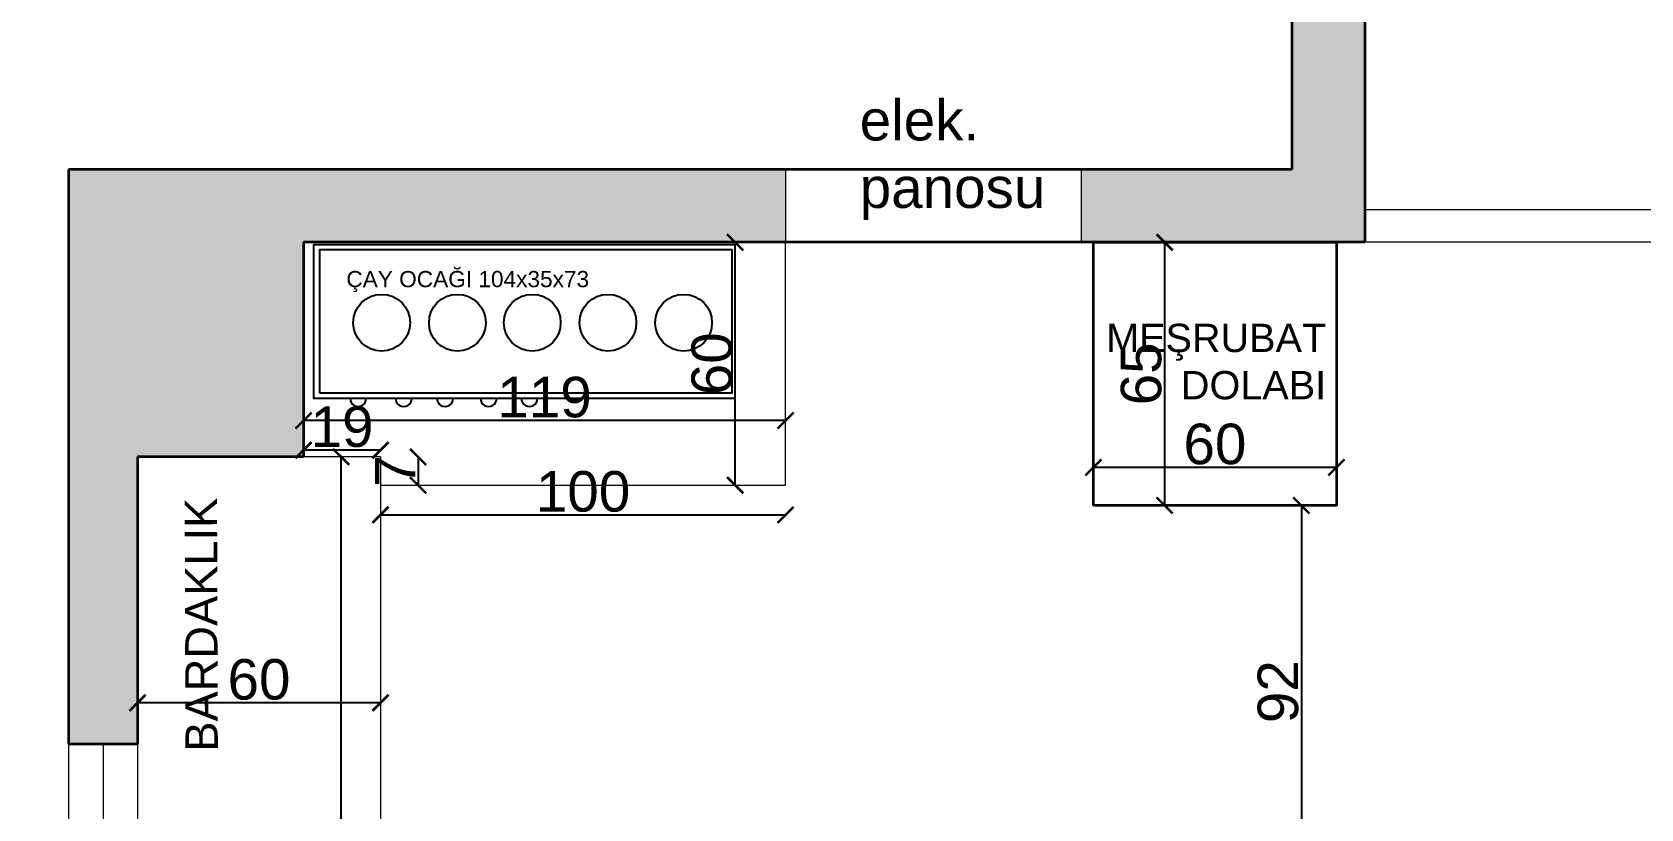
# Model space of a CAD drawing. Header units: millimetres. Extents: x 44201 to 173522, y 14677 to 20075.
# Drawn here: x 172457.4 to 172854.5, y 15819.6 to 16011.4 of the extents above; entities that cross this region are included whole.
import ezdxf

# ---------------------------------------------------------------- set-up
doc = ezdxf.new("R2010")
doc.units = ezdxf.units.MM
for name, color, linetype, lineweight in [('duvar', 7, 'Continuous', 35), ('tefriş', 252, 'Continuous', 13), ('ölçüler', 143, 'Continuous', 5)]:
    doc.layers.add(name, color=color, linetype=linetype, lineweight=lineweight)
doc.layers.add('MUTFAK EKİPMAN', color=150, linetype='Continuous')
doc.layers.add('yazi', color=74, linetype='Continuous')
doc.styles.get("Standard").update_dxf_attribs({"font": 'Arial.ttf'})
doc.dimstyles.new('ISO-25', dxfattribs={"dimtxt": 10, "dimasz": 4, "dimexe": 1.25, "dimexo": 0.625, "dimtad": 1, "dimtxsty": 'Standard', "dimblk": 'ARCHTICK', "dimcen": 2.5, "dimse1": 1, "dimse2": 1, "dimadec": 0, "dimazin": 0, "dimtfac": 1, "dimtmove": 0, "dimatfit": 3, "dimldrblk": 'ARCHTICK', "dimfxl": 1, "dimarcsym": 0})

# ---------------------------------------------------------------- blocks, each defined once
blk = doc.blocks.new('_ArchTick')
at = {"color": 0, "linetype": 'ByBlock', "const_width": 0.15}
blk.add_lwpolyline([(-0.5, -0.5), (0.5, 0.5)], dxfattribs=at)
blk = doc.blocks.new('*D467')
at = {"layer": 'Defpoints', "color": 0, "transparency": 16777216}
for p in [(172736.02, 15959.52), (172736.02, 15894.52), (172736.96, 15894.52)]:
    blk.add_point(p, dxfattribs=at)
at = {"layer": 'ölçüler', "color": 0, "lineweight": -2, "transparency": 16777216}
blk.add_line((172736.96, 15959.52), (172736.96, 15894.52), dxfattribs=at)
at = {"layer": 'ölçüler', "color": 0, "lineweight": -2, "transparency": 16777216, "xscale": 4, "yscale": 4, "zscale": 4}
for p, rotation in [((172736.96, 15959.52), 90), ((172736.96, 15894.52), 270)]:
    blk.add_blockref('_ArchTick', p, dxfattribs=dict(at, rotation=rotation))
at = {"layer": 'ölçüler', "color": 0, "transparency": 16777216, "insert": (172731.22, 15927.02), "char_height": 10, "attachment_point": 5, "rotation": 90}
blk.add_mtext('65', dxfattribs=at)
blk = doc.blocks.new('GTKTGJDTH')
at = {"layer": 'MUTFAK EKİPMAN'}
blk.add_lwpolyline([(156664.46, 13953.91), (156664.46, 13849.91), (156626.46, 13849.91), (156626.46, 13953.91), (156664.46, 13953.91)], dxfattribs=at)
blk.add_lwpolyline([(156663.18, 13851.39), (156627.66, 13851.39), (156627.66, 13953.17), (156663.18, 13953.17)], close=True, dxfattribs=at)
for centre in [(156645.77, 13941.23), (156645.77, 13922.55), (156645.77, 13903.87), (156645.77, 13885.37), (156645.77, 13866.68)]:
    blk.add_circle(centre, 7, dxfattribs=at)
for centre in [(156664.46, 13903.16), (156664.46, 13893.08), (156664.46, 13882.33), (156664.46, 13872.11), (156664.46, 13860.88)]:
    blk.add_arc(centre, 2, 270, 90, dxfattribs=at)
at = {"layer": 'MUTFAK EKİPMAN', "insert": (156638.23, 13917.9), "char_height": 4, "attachment_point": 9, "rotation": 90}
blk.add_mtext_dynamic_manual_height_columns('{\\C7; ÇAY OCAĞI 104x35x73}', width=128.9121, gutter_width=12.5, heights=[0], dxfattribs=at)
blk = doc.blocks.new('*D453')
at = {"layer": 'Defpoints', "color": 0, "transparency": 16777216}
for p in [(172533.67, 15906.52), (172543.39, 15906.52), (172543.39, 15624.84)]:
    blk.add_point(p, dxfattribs=at)
at = {"layer": 'ölçüler', "color": 0, "lineweight": -2, "transparency": 16777216}
blk.add_line((172533.67, 15624.84), (172533.67, 15906.52), dxfattribs=at)
at = {"layer": 'ölçüler', "color": 0, "lineweight": -2, "transparency": 16777216, "xscale": 4, "yscale": 4, "zscale": 4}
for p, rotation in [((172533.67, 15906.52), 90), ((172533.67, 15624.84), 270)]:
    blk.add_blockref('_ArchTick', p, dxfattribs=dict(at, rotation=rotation))
at = {"layer": 'ölçüler', "color": 0, "transparency": 16777216, "insert": (172527.04, 15765.68), "char_height": 10, "attachment_point": 5, "rotation": 90}
blk.add_mtext('281,69', dxfattribs=at)
blk = doc.blocks.new('*D455')
at = {"layer": 'Defpoints', "color": 0, "transparency": 16777216}
for p in [(172719.39, 15903.91), (172719.39, 15894.52), (172779.39, 15894.52)]:
    blk.add_point(p, dxfattribs=at)
at = {"layer": 'ölçüler', "color": 0, "lineweight": -2, "transparency": 16777216}
blk.add_line((172779.39, 15903.91), (172719.39, 15903.91), dxfattribs=at)
at = {"layer": 'ölçüler', "color": 0, "lineweight": -2, "transparency": 16777216, "xscale": 4, "yscale": 4, "zscale": 4, "rotation": 180}
blk.add_blockref('_ArchTick', (172719.39, 15903.91), dxfattribs=at)
at = {"layer": 'ölçüler', "color": 0, "lineweight": -2, "transparency": 16777216, "xscale": 4, "yscale": 4, "zscale": 4}
blk.add_blockref('_ArchTick', (172779.39, 15903.91), dxfattribs=at)
at = {"layer": 'ölçüler', "color": 0, "transparency": 16777216, "insert": (172749.39, 15909.64), "char_height": 10, "attachment_point": 5}
blk.add_mtext('60', dxfattribs=at)
blk = doc.blocks.new('*D456')
at = {"layer": 'Defpoints', "color": 0, "transparency": 16777216}
for p in [(172779.39, 15894.52), (172770.73, 15802.52), (172779.39, 15802.52)]:
    blk.add_point(p, dxfattribs=at)
at = {"layer": 'ölçüler', "color": 0, "lineweight": -2, "transparency": 16777216}
blk.add_line((172770.73, 15894.52), (172770.73, 15802.52), dxfattribs=at)
at = {"layer": 'ölçüler', "color": 0, "lineweight": -2, "transparency": 16777216, "xscale": 4, "yscale": 4, "zscale": 4}
for p, rotation in [((172770.73, 15894.52), 90), ((172770.73, 15802.52), 270)]:
    blk.add_blockref('_ArchTick', p, dxfattribs=dict(at, rotation=rotation))
at = {"layer": 'ölçüler', "color": 0, "transparency": 16777216, "insert": (172765, 15848.52), "char_height": 10, "attachment_point": 5, "rotation": 90}
blk.add_mtext('92', dxfattribs=at)
blk = doc.blocks.new('*D457')
at = {"layer": 'Defpoints', "color": 0, "transparency": 16777216}
for p in [(172524.39, 15915.49), (172524.39, 15906.52), (172643.39, 15906.52)]:
    blk.add_point(p, dxfattribs=at)
at = {"layer": 'ölçüler', "color": 0, "lineweight": -2, "transparency": 16777216}
blk.add_line((172643.39, 15915.49), (172524.39, 15915.49), dxfattribs=at)
at = {"layer": 'ölçüler', "color": 0, "lineweight": -2, "transparency": 16777216, "xscale": 4, "yscale": 4, "zscale": 4, "rotation": 180}
blk.add_blockref('_ArchTick', (172524.39, 15915.49), dxfattribs=at)
at = {"layer": 'ölçüler', "color": 0, "lineweight": -2, "transparency": 16777216, "xscale": 4, "yscale": 4, "zscale": 4}
blk.add_blockref('_ArchTick', (172643.39, 15915.49), dxfattribs=at)
at = {"layer": 'ölçüler', "color": 0, "transparency": 16777216, "insert": (172583.89, 15921.22), "char_height": 10, "attachment_point": 5}
blk.add_mtext('119', dxfattribs=at)
blk = doc.blocks.new('*D458')
at = {"layer": 'Defpoints', "color": 0, "transparency": 16777216}
for p in [(172625.55, 15959.52), (172630.95, 15959.52), (172625.55, 15899.52)]:
    blk.add_point(p, dxfattribs=at)
at = {"layer": 'ölçüler', "color": 0, "lineweight": -2, "transparency": 16777216}
blk.add_line((172630.95, 15899.52), (172630.95, 15959.52), dxfattribs=at)
at = {"layer": 'ölçüler', "color": 0, "lineweight": -2, "transparency": 16777216, "xscale": 4, "yscale": 4, "zscale": 4}
for p, rotation in [((172630.95, 15959.52), 90), ((172630.95, 15899.52), 270)]:
    blk.add_blockref('_ArchTick', p, dxfattribs=dict(at, rotation=rotation))
at = {"layer": 'ölçüler', "color": 0, "transparency": 16777216, "insert": (172625.22, 15929.52), "char_height": 10, "attachment_point": 5, "rotation": 90}
blk.add_mtext('60', dxfattribs=at)
blk = doc.blocks.new('*D459')
at = {"layer": 'Defpoints', "color": 0, "transparency": 16777216}
for p in [(172483.39, 15852.3), (172543.39, 15852.3), (172483.39, 15845.77)]:
    blk.add_point(p, dxfattribs=at)
at = {"layer": 'ölçüler', "color": 0, "lineweight": -2, "transparency": 16777216}
blk.add_line((172543.39, 15845.77), (172483.39, 15845.77), dxfattribs=at)
at = {"layer": 'ölçüler', "color": 0, "lineweight": -2, "transparency": 16777216, "xscale": 4, "yscale": 4, "zscale": 4, "rotation": 180}
blk.add_blockref('_ArchTick', (172483.39, 15845.77), dxfattribs=at)
at = {"layer": 'ölçüler', "color": 0, "lineweight": -2, "transparency": 16777216, "xscale": 4, "yscale": 4, "zscale": 4}
blk.add_blockref('_ArchTick', (172543.39, 15845.77), dxfattribs=at)
at = {"layer": 'ölçüler', "color": 0, "transparency": 16777216, "insert": (172513.39, 15851.5), "char_height": 10, "attachment_point": 5}
blk.add_mtext('60', dxfattribs=at)
blk = doc.blocks.new('*D491')
at = {"layer": 'Defpoints', "color": 0, "transparency": 16777216}
for p in [(172543.39, 15899.52), (172643.39, 15899.52), (172643.39, 15892.2)]:
    blk.add_point(p, dxfattribs=at)
at = {"layer": 'ölçüler', "color": 0, "lineweight": -2, "transparency": 16777216}
blk.add_line((172543.39, 15892.2), (172643.39, 15892.2), dxfattribs=at)
at = {"layer": 'ölçüler', "color": 0, "lineweight": -2, "transparency": 16777216, "xscale": 4, "yscale": 4, "zscale": 4, "rotation": 180}
blk.add_blockref('_ArchTick', (172543.39, 15892.2), dxfattribs=at)
at = {"layer": 'ölçüler', "color": 0, "lineweight": -2, "transparency": 16777216, "xscale": 4, "yscale": 4, "zscale": 4}
blk.add_blockref('_ArchTick', (172643.39, 15892.2), dxfattribs=at)
at = {"layer": 'ölçüler', "color": 0, "transparency": 16777216, "insert": (172593.39, 15897.93), "char_height": 10, "attachment_point": 5}
blk.add_mtext('100', dxfattribs=at)
blk = doc.blocks.new('*D492')
at = {"layer": 'Defpoints', "color": 0, "transparency": 16777216}
for p in [(172543.39, 15906.52), (172543.39, 15899.52), (172552.65, 15899.52)]:
    blk.add_point(p, dxfattribs=at)
at = {"layer": 'ölçüler', "color": 0, "lineweight": -2, "transparency": 16777216}
blk.add_line((172552.65, 15906.52), (172552.65, 15899.52), dxfattribs=at)
at = {"layer": 'ölçüler', "color": 0, "lineweight": -2, "transparency": 16777216, "xscale": 4, "yscale": 4, "zscale": 4}
for p, rotation in [((172552.65, 15906.52), 90), ((172552.65, 15899.52), 270)]:
    blk.add_blockref('_ArchTick', p, dxfattribs=dict(at, rotation=rotation))
at = {"layer": 'ölçüler', "color": 0, "transparency": 16777216, "insert": (172547.02, 15903.02), "char_height": 10, "attachment_point": 5, "rotation": 90}
blk.add_mtext('7', dxfattribs=at)
blk = doc.blocks.new('*D493')
at = {"layer": 'Defpoints', "color": 0, "transparency": 16777216}
for p in [(172524.39, 15908.18), (172524.39, 15906.52), (172543.39, 15906.52)]:
    blk.add_point(p, dxfattribs=at)
at = {"layer": 'ölçüler', "color": 0, "lineweight": -2, "transparency": 16777216}
blk.add_line((172543.39, 15908.18), (172524.39, 15908.18), dxfattribs=at)
at = {"layer": 'ölçüler', "color": 0, "lineweight": -2, "transparency": 16777216, "xscale": 4, "yscale": 4, "zscale": 4, "rotation": 180}
blk.add_blockref('_ArchTick', (172524.39, 15908.18), dxfattribs=at)
at = {"layer": 'ölçüler', "color": 0, "lineweight": -2, "transparency": 16777216, "xscale": 4, "yscale": 4, "zscale": 4}
blk.add_blockref('_ArchTick', (172543.39, 15908.18), dxfattribs=at)
at = {"layer": 'ölçüler', "color": 0, "transparency": 16777216, "insert": (172533.89, 15913.91), "char_height": 10, "attachment_point": 5}
blk.add_mtext('19', dxfattribs=at)

msp = doc.modelspace()

# ---------------------------------------------------------------- hatches: boundary and pattern name
at = {"layer": 'duvar'}
h = msp.add_hatch(color=251, dxfattribs=at)
h.dxf.hatch_style = 1
h.paths.add_polyline_path([(173465.42, 15983.233), (173153.391, 15983.233), (173153.391, 16037.522), (173016.391, 16037.522), (173016.391, 15959.522), (173033.391, 15959.522), (173033.391, 15906.522), (173138.391, 15906.522), (173138.391, 15877.522), (173156.391, 15877.522), (173156.391, 15963.233), (173465.42, 15963.233)])
h.paths.add_polyline_path([(173115.391, 16731.522), (173022.391, 16731.522), (173022.391, 16645.522), (173115.391, 16645.522)])
h.paths.add_polyline_path([(172527.391, 16731.522), (172457.391, 16731.522), (172457.391, 16655.522), (172527.391, 16655.522)])
h.paths.add_polyline_path([(172786.391, 16204.522), (172465.391, 16204.522), (172465.391, 16186.522), (172768.391, 16186.522), (172768.391, 15977.522), (172716.391, 15977.522), (172716.391, 15959.522), (172786.391, 15959.522)])
h.paths.add_polyline_path([(172524.391, 15959.522), (172643.391, 15959.522), (172643.391, 15977.522), (172466.391, 15977.522), (172466.391, 15835.522), (172483.391, 15835.522), (172483.391, 15906.522), (172524.391, 15906.522)])

# ---------------------------------------------------------------- linework, layer by layer
for p, q in [((172786.391, 16204.522), (172786.391, 15959.522)), ((172768.391, 16186.522), (172768.391, 15977.522)), ((172768.391, 15977.522), (172466.391, 15977.522)), ((172466.391, 15977.522), (172466.391, 15835.522)), ((172786.391, 15959.522), (172524.391, 15959.522)), ((172524.391, 15959.522), (172524.391, 15906.522)), ((172524.391, 15906.522), (172483.391, 15906.522)), ((172483.391, 15906.522), (172483.391, 15835.522)), ((172483.391, 15835.522), (172466.391, 15835.522))]:
    msp.add_line(p, q, dxfattribs=at)
msp.add_lwpolyline([(172719.391, 15894.522), (172719.391, 15959.522), (172779.391, 15959.522), (172779.391, 15894.522), (172719.391, 15894.522)], dxfattribs=at)
at = {"layer": 'tefriş'}
for p, q in [((172643.391, 15899.522), (172643.391, 15959.522)), ((172543.391, 15906.522), (172483.391, 15906.522)), ((172543.391, 15906.522), (172543.391, 15624.835)), ((172543.391, 15899.522), (172643.391, 15899.522))]:
    msp.add_line(p, q, dxfattribs=at)
at = {"layer": 'ölçüler'}
for p, q in [((172643.391, 15977.522), (172643.391, 15959.522)), ((172716.391, 15977.522), (172716.391, 15959.522)), ((172901.391, 15967.522), (172786.391, 15967.522)), ((172901.391, 15959.522), (172786.391, 15959.522)), ((172466.391, 15835.522), (172466.391, 15660.522)), ((172474.891, 15835.522), (172474.891, 15660.522)), ((172483.391, 15835.522), (172483.391, 15660.522))]:
    msp.add_line(p, q, dxfattribs=at)

# ---------------------------------------------------------------- block references
at = {"layer": 'ölçüler', "rotation": 270}
msp.add_blockref('GTKTGJDTH', (158676.991, 172585.428), dxfattribs=at)

# ---------------------------------------------------------------- texts
at = {"layer": 'MUTFAK EKİPMAN', "insert": (172661.691, 15994.672), "char_height": 10, "attachment_point": 1}
msp.add_mtext_dynamic_manual_height_columns('{\\C7;elek.\\Ppanosu}', width=302.39646, gutter_width=12.5, heights=[0], dxfattribs=at)
at = {"layer": 'yazi', "lineweight": 25, "insert": (172776.848, 15920.633), "char_height": 7, "attachment_point": 9}
msp.add_mtext_dynamic_manual_height_columns('MEŞRUBAT\\PDOLABI', width=33.4104, gutter_width=58.688, heights=[0], dxfattribs=at)
at = {"layer": 'yazi', "lineweight": 25, "insert": (172503.033, 15896.437), "char_height": 8, "attachment_point": 9, "rotation": 90.18837}
msp.add_mtext_dynamic_manual_height_columns('BARDAKLIK', width=121.07282, gutter_width=58.688, heights=[0], dxfattribs=at)

# ---------------------------------------------------------------- dimensions: what is measured, and where the dimension line sits
at = {"layer": 'ölçüler'}
for p1, p2, distance, picture, middle in [((172625.55, 15899.522), (172625.55, 15959.522), -5.403, '*D458', (172625.222, 15929.522)), ((172736.017, 15959.522), (172736.017, 15894.522), 0.938, '*D467', (172731.225, 15927.022)), ((172643.391, 15906.522), (172524.391, 15906.522), -8.971, '*D457', (172583.891, 15921.224)), ((172543.391, 15906.522), (172524.391, 15906.522), -1.658, '*D493', (172533.891, 15913.91)), ((172779.391, 15894.522), (172719.391, 15894.522), -9.383, '*D455', (172749.391, 15909.636)), ((172543.391, 15624.835), (172543.391, 15906.522), 9.718, '*D453', (172527.038, 15765.678)), ((172543.391, 15899.522), (172643.391, 15899.522), -7.318, '*D491', (172593.391, 15897.935)), ((172779.391, 15894.522), (172779.391, 15802.522), -8.657, '*D456', (172765.003, 15848.522)), ((172543.391, 15852.302), (172483.391, 15852.302), 6.533, '*D459', (172513.391, 15851.5))]:
    dim = msp.add_aligned_dim(p1=p1, p2=p2, distance=distance, dimstyle='ISO-25', dxfattribs=at)
    dim.commit()
    dim.dimension.update_dxf_attribs({"geometry": picture, "text_midpoint": middle})
dim = msp.add_linear_dim(base=(172552.646, 15899.522), p1=(172543.391, 15906.522), p2=(172543.391, 15899.522), angle=270, dimstyle='ISO-25', dxfattribs=at)
dim.commit()
dim.dimension.update_dxf_attribs({"geometry": '*D492', "text_midpoint": (172552.646, 15903.022), "dimtype": 161})

doc.saveas('drawing.dxf')
